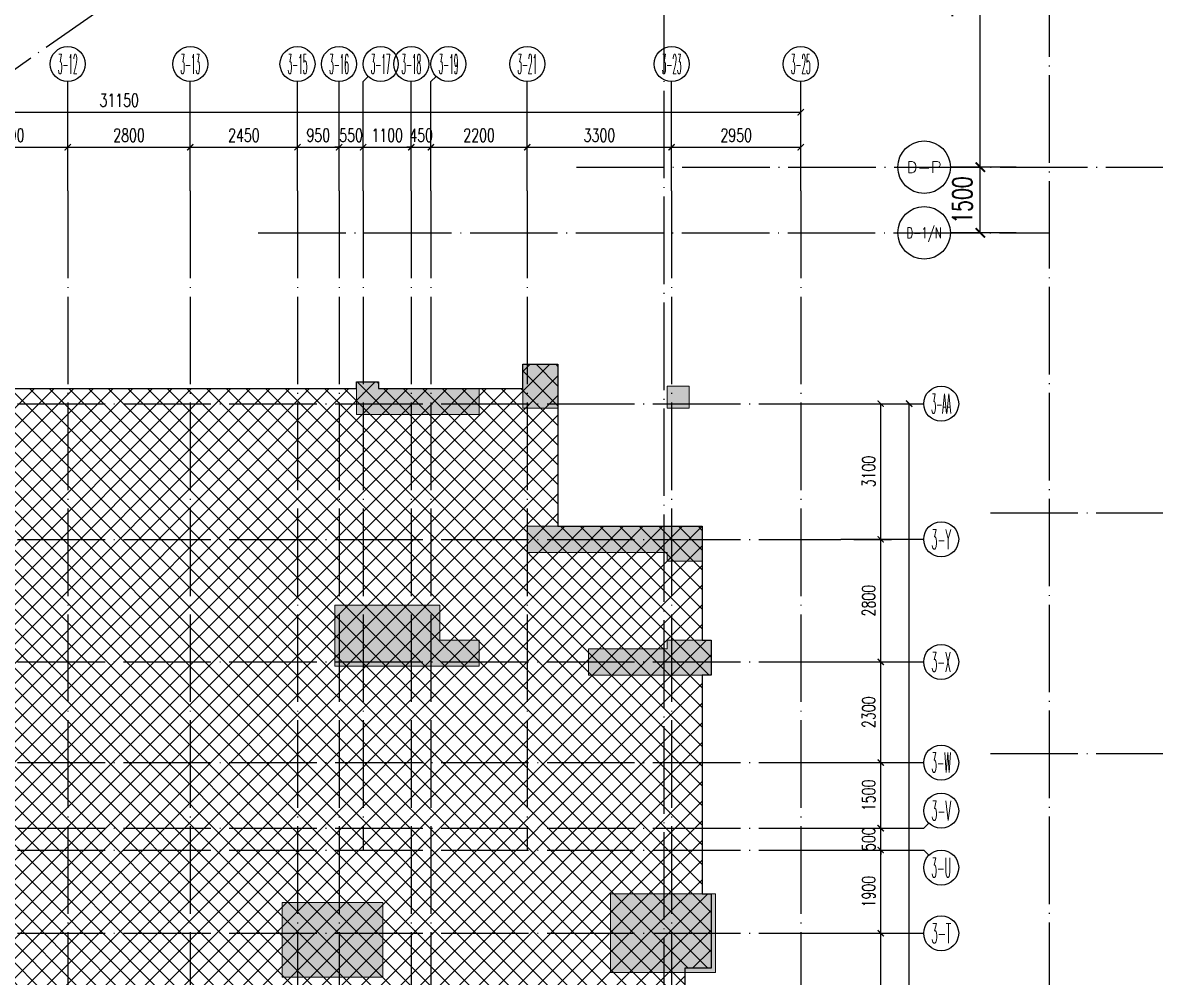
# Model space of a CAD drawing. Header units: millimetres. Extents: x 1089227 to 13101469, y 618865 to 10240562.
# Drawn here: x 1768632 to 1794515, y 4870650 to 4892465 of the extents above; entities that cross this region are included whole.
import ezdxf
from ezdxf.enums import TextEntityAlignment as Align

# ---------------------------------------------------------------- set-up
doc = ezdxf.new("R2010")
doc.units = ezdxf.units.MM
doc.header["$LTSCALE"] = 1000
doc.header["$PDMODE"] = 3
doc.header["$PDSIZE"] = 200
doc.linetypes.add('DOTE', pattern=[2.42, 2, -0.2, 0.02, -0.2])
doc.layers.get('0').update_dxf_attribs({"linetype": 'CONTINUOUS'})
doc.layers.get('Defpoints').update_dxf_attribs({"linetype": 'CONTINUOUS'})
for name, color, linetype in [('AXIS', 3, 'CONTINUOUS'), ('AXIS_TEXT', 7, 'CONTINUOUS'), ('C-H', 8, 'CONTINUOUS'), ('DOTE', 1, 'DOTE'), ('PUB_DIM', 3, 'CONTINUOUS'), ('S-EDGE', 210, 'CONTINUOUS')]:
    doc.layers.add(name, color=color, linetype=linetype)
doc.layers.add('S-SLAB-HATCH', color=73, linetype='CONTINUOUS', lineweight=0)
doc.layers.add('S-WALL', color=31, linetype='CONTINUOUS', lineweight=0)
doc.styles.add('_TCH_AXIS', font='COMPLEX', dxfattribs={"bigfont": 'AllInOneBig.shx'})
doc.styles.add('_TCH_DIM_T3', font='SIMPLEX', dxfattribs={"width": 0.705882, "bigfont": 'AllInOneBig.shx'})
doc.styles.add('COMPLEX', font='COMPLEX', dxfattribs={"bigfont": 'AllInOneBig.shx'})
doc.dimstyles.new('_TCH_ARCH&&100', dxfattribs={"dimtxt": 297.5, "dimasz": 100, "dimexe": 250, "dimexo": 300, "dimgap": 126.25, "dimtad": 1, "dimdec": 0, "dimzin": 0, "dimdsep": 46, "dimtxsty": '_TCH_DIM_T3', "dimblk": 'ARCHTICK', "dimcen": 0.09, "dimclrt": 7, "dimazin": 2, "dimtfac": 1, "dimtdec": 0, "dimtix": 1, "dimtmove": 2, "dimatfit": 3, "dimfxl": 0, "dimtolj": 1, "dimtzin": 0, "dimarcsym": 0})
doc.dimstyles.new('_TCH_ARCH&&150', dxfattribs={"dimtxt": 446.25, "dimasz": 150, "dimexe": 375, "dimexo": 450, "dimgap": 189.375, "dimtad": 1, "dimdec": 0, "dimzin": 0, "dimdsep": 46, "dimtxsty": '_TCH_DIM_T3', "dimblk": 'ARCHTICK', "dimcen": 0.09, "dimclrt": 7, "dimazin": 2, "dimtfac": 1, "dimtdec": 0, "dimtix": 1, "dimtmove": 2, "dimatfit": 3, "dimfxl": 0, "dimtolj": 1, "dimtzin": 0, "dimarcsym": 0})

# ---------------------------------------------------------------- blocks, each defined once
blk = doc.blocks.new('_AXISO')
blk.add_circle((0, 0), 0.5)
at = {"layer": 'AXIS_TEXT', "style": 'COMPLEX', "width": 1.041667}
blk.add_attdef('A', text='', height=0.56, dxfattribs=at).set_placement((-0.25, -0.28), (0.25, -0.28), align=Align.FIT)
blk = doc.blocks.new('_ArchTick')
at = {"color": 0, "linetype": 'ByBlock', "const_width": 0.3}
blk.add_lwpolyline([(-0.71, -0.71), (0.71, 0.71)], dxfattribs=at)
blk = doc.blocks.new('*D98')
at = {"layer": 'AXIS', "color": 0, "lineweight": -2, "transparency": 16777216}
for p, q in [((-146174, 63712), (-146174, 65456)), ((-115024, 63712), (-115024, 65456)), ((-146174, 65206), (-115024, 65206))]:
    blk.add_line(p, q, dxfattribs=at)
at = {"layer": 'Defpoints', "color": 0, "transparency": 16777216}
for p in [(-115024, 65206), (-146174, 63412), (-115024, 63412)]:
    blk.add_point(p, dxfattribs=at)
at = {"layer": 'AXIS', "color": 0, "lineweight": -2, "transparency": 16777216, "xscale": 100, "yscale": 100, "zscale": 100, "rotation": 180}
blk.add_blockref('_ArchTick', (-146174, 65206), dxfattribs=at)
at = {"layer": 'AXIS', "color": 0, "lineweight": -2, "transparency": 16777216, "xscale": 100, "yscale": 100, "zscale": 100}
blk.add_blockref('_ArchTick', (-115024, 65206), dxfattribs=at)
at = {"layer": 'AXIS', "color": 7, "transparency": 16777216, "insert": (-130599, 65481), "char_height": 297.5, "attachment_point": 5, "style": '_TCH_DIM_T3'}
blk.add_mtext('\\A1;31150', dxfattribs=at)
blk = doc.blocks.new('*D109')
at = {"layer": 'AXIS', "color": 0, "lineweight": -2, "transparency": 16777216}
for p, q in [((-134474, 63712), (-134474, 64656)), ((-131774, 63712), (-131774, 64656)), ((-134474, 64406), (-131774, 64406))]:
    blk.add_line(p, q, dxfattribs=at)
at = {"layer": 'Defpoints', "color": 0, "transparency": 16777216}
for p in [(-131774, 64406), (-134474, 63412), (-131774, 63412)]:
    blk.add_point(p, dxfattribs=at)
at = {"layer": 'AXIS', "color": 0, "lineweight": -2, "transparency": 16777216, "xscale": 100, "yscale": 100, "zscale": 100, "rotation": 180}
blk.add_blockref('_ArchTick', (-134474, 64406), dxfattribs=at)
at = {"layer": 'AXIS', "color": 0, "lineweight": -2, "transparency": 16777216, "xscale": 100, "yscale": 100, "zscale": 100}
blk.add_blockref('_ArchTick', (-131774, 64406), dxfattribs=at)
at = {"layer": 'AXIS', "color": 7, "transparency": 16777216, "insert": (-133124, 64681), "char_height": 297.5, "attachment_point": 5, "style": '_TCH_DIM_T3'}
blk.add_mtext('\\A1;2700', dxfattribs=at)
blk = doc.blocks.new('*D110')
at = {"layer": 'AXIS', "color": 0, "lineweight": -2, "transparency": 16777216}
for p, q in [((-131774, 63712), (-131774, 64656)), ((-128974, 63712), (-128974, 64656)), ((-131774, 64406), (-128974, 64406))]:
    blk.add_line(p, q, dxfattribs=at)
at = {"layer": 'Defpoints', "color": 0, "transparency": 16777216}
for p in [(-128974, 64406), (-131774, 63412), (-128974, 63412)]:
    blk.add_point(p, dxfattribs=at)
at = {"layer": 'AXIS', "color": 0, "lineweight": -2, "transparency": 16777216, "xscale": 100, "yscale": 100, "zscale": 100, "rotation": 180}
blk.add_blockref('_ArchTick', (-131774, 64406), dxfattribs=at)
at = {"layer": 'AXIS', "color": 0, "lineweight": -2, "transparency": 16777216, "xscale": 100, "yscale": 100, "zscale": 100}
blk.add_blockref('_ArchTick', (-128974, 64406), dxfattribs=at)
at = {"layer": 'AXIS', "color": 7, "transparency": 16777216, "insert": (-130374, 64681), "char_height": 297.5, "attachment_point": 5, "style": '_TCH_DIM_T3'}
blk.add_mtext('\\A1;2800', dxfattribs=at)
blk = doc.blocks.new('*D111')
at = {"layer": 'AXIS', "color": 0, "lineweight": -2, "transparency": 16777216}
for p, q in [((-128974, 63712), (-128974, 64656)), ((-126524, 63712), (-126524, 64656)), ((-128974, 64406), (-126524, 64406))]:
    blk.add_line(p, q, dxfattribs=at)
at = {"layer": 'Defpoints', "color": 0, "transparency": 16777216}
for p in [(-126524, 64406), (-128974, 63412), (-126524, 63412)]:
    blk.add_point(p, dxfattribs=at)
at = {"layer": 'AXIS', "color": 0, "lineweight": -2, "transparency": 16777216, "xscale": 100, "yscale": 100, "zscale": 100, "rotation": 180}
blk.add_blockref('_ArchTick', (-128974, 64406), dxfattribs=at)
at = {"layer": 'AXIS', "color": 0, "lineweight": -2, "transparency": 16777216, "xscale": 100, "yscale": 100, "zscale": 100}
blk.add_blockref('_ArchTick', (-126524, 64406), dxfattribs=at)
at = {"layer": 'AXIS', "color": 7, "transparency": 16777216, "insert": (-127749, 64681), "char_height": 297.5, "attachment_point": 5, "style": '_TCH_DIM_T3'}
blk.add_mtext('\\A1;2450', dxfattribs=at)
blk = doc.blocks.new('*D112')
at = {"layer": 'AXIS', "color": 0, "lineweight": -2, "transparency": 16777216}
for p, q in [((-126524, 63712), (-126524, 64656)), ((-125574, 63712), (-125574, 64656)), ((-126524, 64406), (-125574, 64406))]:
    blk.add_line(p, q, dxfattribs=at)
at = {"layer": 'Defpoints', "color": 0, "transparency": 16777216}
for p in [(-125574, 64406), (-126524, 63412), (-125574, 63412)]:
    blk.add_point(p, dxfattribs=at)
at = {"layer": 'AXIS', "color": 0, "lineweight": -2, "transparency": 16777216, "xscale": 100, "yscale": 100, "zscale": 100, "rotation": 180}
blk.add_blockref('_ArchTick', (-126524, 64406), dxfattribs=at)
at = {"layer": 'AXIS', "color": 0, "lineweight": -2, "transparency": 16777216, "xscale": 100, "yscale": 100, "zscale": 100}
blk.add_blockref('_ArchTick', (-125574, 64406), dxfattribs=at)
at = {"layer": 'AXIS', "color": 7, "transparency": 16777216, "insert": (-126049, 64681), "char_height": 297.5, "attachment_point": 5, "style": '_TCH_DIM_T3'}
blk.add_mtext('\\A1;950', dxfattribs=at)
blk = doc.blocks.new('*D113')
at = {"layer": 'AXIS', "color": 0, "lineweight": -2, "transparency": 16777216}
for p, q in [((-125574, 63712), (-125574, 64656)), ((-125024, 63712), (-125024, 64656)), ((-125574, 64406), (-125674, 64406)), ((-125574, 64406), (-125024, 64406)), ((-125024, 64406), (-124924, 64406))]:
    blk.add_line(p, q, dxfattribs=at)
at = {"layer": 'Defpoints', "color": 0, "transparency": 16777216}
for p in [(-125024, 64406), (-125574, 63412), (-125024, 63412)]:
    blk.add_point(p, dxfattribs=at)
at = {"layer": 'AXIS', "color": 0, "lineweight": -2, "transparency": 16777216, "xscale": 100, "yscale": 100, "zscale": 100}
blk.add_blockref('_ArchTick', (-125574, 64406), dxfattribs=at)
at = {"layer": 'AXIS', "color": 0, "lineweight": -2, "transparency": 16777216, "xscale": 100, "yscale": 100, "zscale": 100, "rotation": 180}
blk.add_blockref('_ArchTick', (-125024, 64406), dxfattribs=at)
at = {"layer": 'AXIS', "color": 7, "transparency": 16777216, "insert": (-125299, 64681), "char_height": 297.5, "attachment_point": 5, "style": '_TCH_DIM_T3'}
blk.add_mtext('\\A1;550', dxfattribs=at)
blk = doc.blocks.new('*D114')
at = {"layer": 'AXIS', "color": 0, "lineweight": -2, "transparency": 16777216}
for p, q in [((-125024, 63712), (-125024, 64656)), ((-123924, 63712), (-123924, 64656)), ((-125024, 64406), (-123924, 64406))]:
    blk.add_line(p, q, dxfattribs=at)
at = {"layer": 'Defpoints', "color": 0, "transparency": 16777216}
for p in [(-123924, 64406), (-125024, 63412), (-123924, 63412)]:
    blk.add_point(p, dxfattribs=at)
at = {"layer": 'AXIS', "color": 0, "lineweight": -2, "transparency": 16777216, "xscale": 100, "yscale": 100, "zscale": 100, "rotation": 180}
blk.add_blockref('_ArchTick', (-125024, 64406), dxfattribs=at)
at = {"layer": 'AXIS', "color": 0, "lineweight": -2, "transparency": 16777216, "xscale": 100, "yscale": 100, "zscale": 100}
blk.add_blockref('_ArchTick', (-123924, 64406), dxfattribs=at)
at = {"layer": 'AXIS', "color": 7, "transparency": 16777216, "insert": (-124474, 64681), "char_height": 297.5, "attachment_point": 5, "style": '_TCH_DIM_T3'}
blk.add_mtext('\\A1;1100', dxfattribs=at)
blk = doc.blocks.new('*D115')
at = {"layer": 'AXIS', "color": 0, "lineweight": -2, "transparency": 16777216}
for p, q in [((-123924, 63712), (-123924, 64656)), ((-123474, 63712), (-123474, 64656)), ((-123924, 64406), (-124024, 64406)), ((-123924, 64406), (-123474, 64406)), ((-123474, 64406), (-123374, 64406))]:
    blk.add_line(p, q, dxfattribs=at)
at = {"layer": 'Defpoints', "color": 0, "transparency": 16777216}
for p in [(-123474, 64406), (-123924, 63412), (-123474, 63412)]:
    blk.add_point(p, dxfattribs=at)
at = {"layer": 'AXIS', "color": 0, "lineweight": -2, "transparency": 16777216, "xscale": 100, "yscale": 100, "zscale": 100}
blk.add_blockref('_ArchTick', (-123924, 64406), dxfattribs=at)
at = {"layer": 'AXIS', "color": 0, "lineweight": -2, "transparency": 16777216, "xscale": 100, "yscale": 100, "zscale": 100, "rotation": 180}
blk.add_blockref('_ArchTick', (-123474, 64406), dxfattribs=at)
at = {"layer": 'AXIS', "color": 7, "transparency": 16777216, "insert": (-123699, 64681), "char_height": 297.5, "attachment_point": 5, "style": '_TCH_DIM_T3'}
blk.add_mtext('\\A1;450', dxfattribs=at)
blk = doc.blocks.new('*D116')
at = {"layer": 'AXIS', "color": 0, "lineweight": -2, "transparency": 16777216}
for p, q in [((-123474, 63712), (-123474, 64656)), ((-121274, 63712), (-121274, 64656)), ((-123474, 64406), (-121274, 64406))]:
    blk.add_line(p, q, dxfattribs=at)
at = {"layer": 'Defpoints', "color": 0, "transparency": 16777216}
for p in [(-121274, 64406), (-123474, 63412), (-121274, 63412)]:
    blk.add_point(p, dxfattribs=at)
at = {"layer": 'AXIS', "color": 0, "lineweight": -2, "transparency": 16777216, "xscale": 100, "yscale": 100, "zscale": 100, "rotation": 180}
blk.add_blockref('_ArchTick', (-123474, 64406), dxfattribs=at)
at = {"layer": 'AXIS', "color": 0, "lineweight": -2, "transparency": 16777216, "xscale": 100, "yscale": 100, "zscale": 100}
blk.add_blockref('_ArchTick', (-121274, 64406), dxfattribs=at)
at = {"layer": 'AXIS', "color": 7, "transparency": 16777216, "insert": (-122374, 64681), "char_height": 297.5, "attachment_point": 5, "style": '_TCH_DIM_T3'}
blk.add_mtext('\\A1;2200', dxfattribs=at)
blk = doc.blocks.new('*D117')
at = {"layer": 'AXIS', "color": 0, "lineweight": -2, "transparency": 16777216}
for p, q in [((-121274, 63712), (-121274, 64656)), ((-117974, 63712), (-117974, 64656)), ((-121274, 64406), (-117974, 64406))]:
    blk.add_line(p, q, dxfattribs=at)
at = {"layer": 'Defpoints', "color": 0, "transparency": 16777216}
for p in [(-117974, 64406), (-121274, 63412), (-117974, 63412)]:
    blk.add_point(p, dxfattribs=at)
at = {"layer": 'AXIS', "color": 0, "lineweight": -2, "transparency": 16777216, "xscale": 100, "yscale": 100, "zscale": 100, "rotation": 180}
blk.add_blockref('_ArchTick', (-121274, 64406), dxfattribs=at)
at = {"layer": 'AXIS', "color": 0, "lineweight": -2, "transparency": 16777216, "xscale": 100, "yscale": 100, "zscale": 100}
blk.add_blockref('_ArchTick', (-117974, 64406), dxfattribs=at)
at = {"layer": 'AXIS', "color": 7, "transparency": 16777216, "insert": (-119624, 64681), "char_height": 297.5, "attachment_point": 5, "style": '_TCH_DIM_T3'}
blk.add_mtext('\\A1;3300', dxfattribs=at)
blk = doc.blocks.new('*D118')
at = {"layer": 'AXIS', "color": 0, "lineweight": -2, "transparency": 16777216}
for p, q in [((-117974, 63712), (-117974, 64656)), ((-115024, 63712), (-115024, 64656)), ((-117974, 64406), (-115024, 64406))]:
    blk.add_line(p, q, dxfattribs=at)
at = {"layer": 'Defpoints', "color": 0, "transparency": 16777216}
for p in [(-115024, 64406), (-117974, 63412), (-115024, 63412)]:
    blk.add_point(p, dxfattribs=at)
at = {"layer": 'AXIS', "color": 0, "lineweight": -2, "transparency": 16777216, "xscale": 100, "yscale": 100, "zscale": 100, "rotation": 180}
blk.add_blockref('_ArchTick', (-117974, 64406), dxfattribs=at)
at = {"layer": 'AXIS', "color": 0, "lineweight": -2, "transparency": 16777216, "xscale": 100, "yscale": 100, "zscale": 100}
blk.add_blockref('_ArchTick', (-115024, 64406), dxfattribs=at)
at = {"layer": 'AXIS', "color": 7, "transparency": 16777216, "insert": (-116499, 64681), "char_height": 297.5, "attachment_point": 5, "style": '_TCH_DIM_T3'}
blk.add_mtext('\\A1;2950', dxfattribs=at)
blk = doc.blocks.new('*D160')
at = {"layer": 'AXIS', "color": 0, "lineweight": -2, "transparency": 16777216}
for p, q in [((-113808, 58546), (-112296, 58546)), ((-112546, 22046), (-112546, 58546)), ((-113808, 22046), (-112296, 22046))]:
    blk.add_line(p, q, dxfattribs=at)
at = {"layer": 'Defpoints', "color": 0, "transparency": 16777216}
for p in [(-114108, 58546), (-112546, 58546), (-114108, 22046)]:
    blk.add_point(p, dxfattribs=at)
at = {"layer": 'AXIS', "color": 0, "lineweight": -2, "transparency": 16777216, "xscale": 100, "yscale": 100, "zscale": 100}
for p, rotation in [((-112546, 58546), 90), ((-112546, 22046), 270)]:
    blk.add_blockref('_ArchTick', p, dxfattribs=dict(at, rotation=rotation))
at = {"layer": 'AXIS', "color": 7, "transparency": 16777216, "insert": (-112821, 40296), "char_height": 297.5, "attachment_point": 5, "rotation": 90, "style": '_TCH_DIM_T3'}
blk.add_mtext('\\A1;36500', dxfattribs=at)
blk = doc.blocks.new('*D177')
at = {"layer": 'AXIS', "color": 0, "lineweight": -2, "transparency": 16777216}
for p, q in [((-113808, 46446), (-112947, 46446)), ((-113197, 42646), (-113197, 46446)), ((-113808, 42646), (-112947, 42646))]:
    blk.add_line(p, q, dxfattribs=at)
at = {"layer": 'Defpoints', "color": 0, "transparency": 16777216}
for p in [(-114108, 46446), (-113197, 46446), (-114108, 42646)]:
    blk.add_point(p, dxfattribs=at)
at = {"layer": 'AXIS', "color": 0, "lineweight": -2, "transparency": 16777216, "xscale": 100, "yscale": 100, "zscale": 100}
for p, rotation in [((-113197, 46446), 90), ((-113197, 42646), 270)]:
    blk.add_blockref('_ArchTick', p, dxfattribs=dict(at, rotation=rotation))
at = {"layer": 'AXIS', "color": 7, "transparency": 16777216, "insert": (-113472, 44546), "char_height": 297.5, "attachment_point": 5, "rotation": 90, "style": '_TCH_DIM_T3'}
blk.add_mtext('\\A1;3800', dxfattribs=at)
blk = doc.blocks.new('*D178')
at = {"layer": 'AXIS', "color": 0, "lineweight": -2, "transparency": 16777216}
for p, q in [((-113808, 48346), (-112947, 48346)), ((-113197, 46446), (-113197, 48346)), ((-113808, 46446), (-112947, 46446))]:
    blk.add_line(p, q, dxfattribs=at)
at = {"layer": 'Defpoints', "color": 0, "transparency": 16777216}
for p in [(-114108, 48346), (-113197, 48346), (-114108, 46446)]:
    blk.add_point(p, dxfattribs=at)
at = {"layer": 'AXIS', "color": 0, "lineweight": -2, "transparency": 16777216, "xscale": 100, "yscale": 100, "zscale": 100}
for p, rotation in [((-113197, 48346), 90), ((-113197, 46446), 270)]:
    blk.add_blockref('_ArchTick', p, dxfattribs=dict(at, rotation=rotation))
at = {"layer": 'AXIS', "color": 7, "transparency": 16777216, "insert": (-113472, 47396), "char_height": 297.5, "attachment_point": 5, "rotation": 90, "style": '_TCH_DIM_T3'}
blk.add_mtext('\\A1;1900', dxfattribs=at)
blk = doc.blocks.new('*D179')
at = {"layer": 'AXIS', "color": 0, "lineweight": -2, "transparency": 16777216}
for p, q in [((-113197, 48846), (-113197, 48946)), ((-113808, 48846), (-112947, 48846)), ((-113197, 48346), (-113197, 48846)), ((-113808, 48346), (-112947, 48346)), ((-113197, 48346), (-113197, 48246))]:
    blk.add_line(p, q, dxfattribs=at)
at = {"layer": 'Defpoints', "color": 0, "transparency": 16777216}
for p in [(-114108, 48846), (-113197, 48846), (-114108, 48346)]:
    blk.add_point(p, dxfattribs=at)
at = {"layer": 'AXIS', "color": 0, "lineweight": -2, "transparency": 16777216, "xscale": 100, "yscale": 100, "zscale": 100}
for p, rotation in [((-113197, 48846), 270), ((-113197, 48346), 90)]:
    blk.add_blockref('_ArchTick', p, dxfattribs=dict(at, rotation=rotation))
at = {"layer": 'AXIS', "color": 7, "transparency": 16777216, "insert": (-113472, 48596), "char_height": 297.5, "attachment_point": 5, "rotation": 90, "style": '_TCH_DIM_T3'}
blk.add_mtext('\\A1;500', dxfattribs=at)
blk = doc.blocks.new('*D180')
at = {"layer": 'AXIS', "color": 0, "lineweight": -2, "transparency": 16777216}
for p, q in [((-113808, 50346), (-112947, 50346)), ((-113197, 48846), (-113197, 50346)), ((-113808, 48846), (-112947, 48846))]:
    blk.add_line(p, q, dxfattribs=at)
at = {"layer": 'Defpoints', "color": 0, "transparency": 16777216}
for p in [(-114108, 50346), (-113197, 50346), (-114108, 48846)]:
    blk.add_point(p, dxfattribs=at)
at = {"layer": 'AXIS', "color": 0, "lineweight": -2, "transparency": 16777216, "xscale": 100, "yscale": 100, "zscale": 100}
for p, rotation in [((-113197, 50346), 90), ((-113197, 48846), 270)]:
    blk.add_blockref('_ArchTick', p, dxfattribs=dict(at, rotation=rotation))
at = {"layer": 'AXIS', "color": 7, "transparency": 16777216, "insert": (-113472, 49596), "char_height": 297.5, "attachment_point": 5, "rotation": 90, "style": '_TCH_DIM_T3'}
blk.add_mtext('\\A1;1500', dxfattribs=at)
blk = doc.blocks.new('*D181')
at = {"layer": 'AXIS', "color": 0, "lineweight": -2, "transparency": 16777216}
for p, q in [((-113808, 52646), (-112947, 52646)), ((-113197, 50346), (-113197, 52646)), ((-113808, 50346), (-112947, 50346))]:
    blk.add_line(p, q, dxfattribs=at)
at = {"layer": 'Defpoints', "color": 0, "transparency": 16777216}
for p in [(-114108, 52646), (-113197, 52646), (-114108, 50346)]:
    blk.add_point(p, dxfattribs=at)
at = {"layer": 'AXIS', "color": 0, "lineweight": -2, "transparency": 16777216, "xscale": 100, "yscale": 100, "zscale": 100}
for p, rotation in [((-113197, 52646), 90), ((-113197, 50346), 270)]:
    blk.add_blockref('_ArchTick', p, dxfattribs=dict(at, rotation=rotation))
at = {"layer": 'AXIS', "color": 7, "transparency": 16777216, "insert": (-113472, 51496), "char_height": 297.5, "attachment_point": 5, "rotation": 90, "style": '_TCH_DIM_T3'}
blk.add_mtext('\\A1;2300', dxfattribs=at)
blk = doc.blocks.new('*D182')
at = {"layer": 'AXIS', "color": 0, "lineweight": -2, "transparency": 16777216}
for p, q in [((-113808, 55446), (-112947, 55446)), ((-113197, 52646), (-113197, 55446)), ((-113808, 52646), (-112947, 52646))]:
    blk.add_line(p, q, dxfattribs=at)
at = {"layer": 'Defpoints', "color": 0, "transparency": 16777216}
for p in [(-114108, 55446), (-113197, 55446), (-114108, 52646)]:
    blk.add_point(p, dxfattribs=at)
at = {"layer": 'AXIS', "color": 0, "lineweight": -2, "transparency": 16777216, "xscale": 100, "yscale": 100, "zscale": 100}
for p, rotation in [((-113197, 55446), 90), ((-113197, 52646), 270)]:
    blk.add_blockref('_ArchTick', p, dxfattribs=dict(at, rotation=rotation))
at = {"layer": 'AXIS', "color": 7, "transparency": 16777216, "insert": (-113472, 54046), "char_height": 297.5, "attachment_point": 5, "rotation": 90, "style": '_TCH_DIM_T3'}
blk.add_mtext('\\A1;2800', dxfattribs=at)
blk = doc.blocks.new('*D183')
at = {"layer": 'AXIS', "color": 0, "lineweight": -2, "transparency": 16777216}
for p, q in [((-113808, 58546), (-112947, 58546)), ((-113197, 55446), (-113197, 58546)), ((-113808, 55446), (-112947, 55446))]:
    blk.add_line(p, q, dxfattribs=at)
at = {"layer": 'Defpoints', "color": 0, "transparency": 16777216}
for p in [(-114108, 58546), (-113197, 58546), (-114108, 55446)]:
    blk.add_point(p, dxfattribs=at)
at = {"layer": 'AXIS', "color": 0, "lineweight": -2, "transparency": 16777216, "xscale": 100, "yscale": 100, "zscale": 100}
for p, rotation in [((-113197, 58546), 90), ((-113197, 55446), 270)]:
    blk.add_blockref('_ArchTick', p, dxfattribs=dict(at, rotation=rotation))
at = {"layer": 'AXIS', "color": 7, "transparency": 16777216, "insert": (-113472, 56996), "char_height": 297.5, "attachment_point": 5, "rotation": 90, "style": '_TCH_DIM_T3'}
blk.add_mtext('\\A1;3100', dxfattribs=at)
blk = doc.blocks.new('*D504')
at = {"layer": 'Defpoints', "color": 0, "transparency": 16777216}
for p in [(-110920, 63950), (-110104, 63950), (-110104, 62450)]:
    blk.add_point(p, dxfattribs=at)
at = {"layer": 'PUB_DIM', "color": 0, "lineweight": -2, "transparency": 16777216}
for p, q in [((-110554, 63950), (-111295, 63950)), ((-110920, 62450), (-110920, 63950)), ((-110554, 62450), (-111295, 62450))]:
    blk.add_line(p, q, dxfattribs=at)
at = {"layer": 'PUB_DIM', "color": 0, "lineweight": -2, "transparency": 16777216, "xscale": 150, "yscale": 150, "zscale": 150}
for p, rotation in [((-110920, 63950), 90), ((-110920, 62450), 270)]:
    blk.add_blockref('_ArchTick', p, dxfattribs=dict(at, rotation=rotation))
at = {"layer": 'PUB_DIM', "color": 7, "transparency": 16777216, "insert": (-111333, 63200), "char_height": 446.2, "attachment_point": 5, "rotation": 90, "style": '_TCH_DIM_T3'}
blk.add_mtext('\\A1;1500', dxfattribs=at)
blk = doc.blocks.new('*D505')
at = {"layer": 'Defpoints', "color": 0, "transparency": 16777216}
for p in [(-110920, 71850), (-110104, 71850), (-110104, 63950)]:
    blk.add_point(p, dxfattribs=at)
at = {"layer": 'PUB_DIM', "color": 0, "lineweight": -2, "transparency": 16777216}
for p, q in [((-110554, 71850), (-111295, 71850)), ((-110920, 63950), (-110920, 71850)), ((-110554, 63950), (-111295, 63950))]:
    blk.add_line(p, q, dxfattribs=at)
at = {"layer": 'PUB_DIM', "color": 0, "lineweight": -2, "transparency": 16777216, "xscale": 150, "yscale": 150, "zscale": 150}
for p, rotation in [((-110920, 71850), 90), ((-110920, 63950), 270)]:
    blk.add_blockref('_ArchTick', p, dxfattribs=dict(at, rotation=rotation))
at = {"layer": 'PUB_DIM', "color": 7, "transparency": 16777216, "insert": (-111333, 67900), "char_height": 446.2, "attachment_point": 5, "rotation": 90, "style": '_TCH_DIM_T3'}
blk.add_mtext('\\A1;7900', dxfattribs=at)
blk = doc.blocks.new('A$C6E8A2456')
at = {"layer": 'S-SLAB-HATCH'}
h = blk.add_hatch(dxfattribs=at)
h.set_pattern_fill('ANSI37', color=251, scale=200)
h.set_pattern_definition([(45, (-2451873.96, 1550581.15), (-224.506403, 224.506403), []), (135, (-2451873.96, 1550581.15), (-224.506403, -224.506403), [])])
h.paths.add_polyline_path([(51549, 40513), (51549, 36813), (54849, 36813), (54849, 34213), (55049, 34213), (55049, 33413), (54849, 33413), (54849, 28413), (55049, 28413), (55049, 26713), (54449, 26713), (54449, 23813), (54449, 23813), (54449, 23313), (54249, 23313), (54249, 18962), (54249, 18162), (54249, 15713), (54449, 15713), (54449, 15213), (54449, 15213), (54449, 11013), (57199, 11013), (57199, 8213), (56199, 8213), (56199, 9013), (53299, 9013), (53299, 3913), (49149, 3913), (49149, 3713), (48549, 3713), (48549, 3913), (43449, 3913), (43449, 2213), (40199, 2213), (40199, 3963), (35349, 3963), (35349, 3213), (34649, 3213), (34649, 3413), (25849, 3411), (25849, 11363), (28049, 11363), (28049, 22913), (27849, 22913), (27849, 34313), (28049, 34313), (28049, 36613), (31349, 36613), (31349, 40513), (32149, 40513), (32149, 39813), (35449, 39813), (35449, 40113), (35949, 40113), (35949, 39963), (46949, 39963), (46949, 40113), (47449, 40113), (47449, 39963), (50749, 39963), (50749, 40513)])
at = {"layer": 'S-EDGE'}
blk.add_lwpolyline([(35949, 39963), (46949, 39963), (46949, 40113), (47449, 40113), (47449, 39963), (50749, 39963), (50749, 40513), (51549, 40513), (51549, 36813), (54849, 36813), (54849, 34213), (55049, 34213), (55049, 33413), (54849, 33413), (54849, 28413), (55049, 28413), (55049, 26713), (54449, 26713), (54449, 23813)], dxfattribs=at)
blk = doc.blocks.new('QZ-TL-0808')
at = {"layer": 'C-H'}
for points in [[(-81441, -36318), (-80641, -36318), (-80641, -37318), (-81441, -37318)], [(-85241, -37468), (-85241, -36718), (-84741, -36718), (-84741, -36868), (-82441, -36868), (-82441, -37468)], [(-81341, -40018), (-77341, -40018), (-77341, -40818), (-78141, -40818), (-78141, -40618), (-81341, -40618)], [(-85741, -41818), (-83341, -41818), (-83341, -42618), (-82441, -42618), (-82441, -43218), (-85741, -43218)], [(-79941, -43418), (-79941, -42818), (-78141, -42818), (-78141, -42618), (-77141, -42618), (-77141, -43418)], [(-86941, -48618), (-84641, -48618), (-84641, -50318), (-86941, -50318)], [(-79441, -48418), (-77041, -48418), (-77041, -50218), (-79441, -50218)]]:
    blk.add_hatch(color=256, dxfattribs=at).paths.add_polyline_path(points)
at = {"layer": 'S-WALL'}
for points in [[(-81441, -36318), (-80641, -36318), (-80641, -37318), (-81441, -37318)], [(-85241, -37468), (-85241, -36718), (-84741, -36718), (-84741, -36868), (-82441, -36868), (-82441, -37468)], [(-79941, -43418), (-79941, -42818), (-78141, -42818), (-78141, -42618), (-77141, -42618), (-77141, -43418)], [(-86941, -48618), (-84641, -48618), (-84641, -50318), (-86941, -50318)], [(-79441, -48418), (-77041, -48418), (-77041, -50218), (-79441, -50218)]]:
    blk.add_lwpolyline(points, close=True, dxfattribs=at)
for points in [[(-81341, -40018), (-77341, -40018), (-77341, -40818), (-78141, -40818), (-78141, -40618), (-81341, -40618), (-81341, -40018)], [(-85741, -41818), (-83341, -41818), (-83341, -42618), (-82441, -42618), (-82441, -43218), (-85741, -43218), (-85741, -41818)]]:
    blk.add_lwpolyline(points, dxfattribs=at)
blk = doc.blocks.new('塔楼轴网260428')
at = {"layer": 'AXIS'}
for p, q in [((-124906.6, 66023.5), (-125023.7, 65906.4)), ((-123356.6, 66023.5), (-123473.7, 65906.4)), ((-131773.7, 63411.5), (-131773.7, 65906.4)), ((-128973.7, 63411.5), (-128973.7, 65906.4)), ((-126523.7, 63411.5), (-126523.7, 65906.4)), ((-125573.7, 63411.5), (-125573.7, 65906.4)), ((-125023.7, 63411.5), (-125023.7, 65906.4)), ((-123923.7, 63411.5), (-123923.7, 65906.4)), ((-123473.7, 63411.5), (-123473.7, 65906.4)), ((-121273.7, 63411.5), (-121273.7, 65906.4)), ((-117973.7, 63411.5), (-117973.7, 65906.4)), ((-115023.7, 63411.5), (-115023.7, 65906.4)), ((-114108.2, 58545.6), (-112214.8, 58545.6)), ((-114108.2, 55447.4), (-112214.8, 55447.4)), ((-114108.2, 52645.6), (-112214.8, 52645.6)), ((-114108.2, 50345.6), (-112214.8, 50345.6)), ((-112097.6, 48962.8), (-112214.8, 48845.6)), ((-114108.2, 48845.6), (-112214.8, 48845.6)), ((-114108.2, 48345.6), (-112214.8, 48345.6)), ((-112097.6, 48228.5), (-112214.8, 48345.6)), ((-114108.2, 46445.6), (-112214.8, 46445.6))]:
    blk.add_line(p, q, dxfattribs=at)
at = {"layer": 'DOTE', "color": 14}
for p, q in [((-131773.7, 63411.5), (-131773.7, 18841.8)), ((-128973.7, 63411.5), (-128973.7, 18841.8)), ((-126523.7, 63411.5), (-126523.7, 18841.8)), ((-125573.7, 63411.5), (-125573.7, 18841.8)), ((-125023.7, 63411.5), (-125023.7, 48346)), ((-123923.7, 63411.5), (-123923.7, 18841.8)), ((-123473.7, 63411.5), (-123473.7, 18841.8)), ((-121273.7, 63411.5), (-121273.7, 48345.6)), ((-117973.7, 63411.5), (-117973.7, 33845.6)), ((-115023.7, 63411.5), (-115023.7, 18841.8)), ((-147441.8, 58545.6), (-114108.2, 58545.6)), ((-147441.8, 55445.6), (-114108.2, 55445.6)), ((-147441.8, 52645.6), (-114108.2, 52645.6)), ((-147441.8, 50345.6), (-114108.2, 50345.6)), ((-147441.8, 48845.6), (-114108.2, 48845.6)), ((-147441.8, 48345.6), (-114108.2, 48345.6)), ((-147441.8, 46445.6), (-114108.2, 46445.6))]:
    blk.add_line(p, q, dxfattribs=at)
at = {"layer": 'AXIS'}
ref = blk.add_blockref('_AXISO', (-131773.7, 66306.4), dxfattribs=dict(at, xscale=800, yscale=800, zscale=800))
ref.add_attrib('A', '3-12', dxfattribs={"layer": 'AXIS_TEXT', "height": 452.55, "style": '_TCH_AXIS', "width": 0.283784}).set_placement((-132000, 66080.1), (-131547.5, 66080.1), align=Align.FIT)
ref = blk.add_blockref('_AXISO', (-128973.7, 66306.4), dxfattribs=dict(at, xscale=800, yscale=800, zscale=800))
ref.add_attrib('A', '3-13', dxfattribs={"layer": 'AXIS_TEXT', "height": 452.55, "style": '_TCH_AXIS', "width": 0.283784}).set_placement((-129200, 66080.1), (-128747.5, 66080.1), align=Align.FIT)
ref = blk.add_blockref('_AXISO', (-126523.7, 66306.4), dxfattribs=dict(at, xscale=800, yscale=800, zscale=800))
ref.add_attrib('A', '3-15', dxfattribs={"layer": 'AXIS_TEXT', "height": 452.55, "style": '_TCH_AXIS', "width": 0.283784}).set_placement((-126750, 66080.1), (-126297.5, 66080.1), align=Align.FIT)
ref = blk.add_blockref('_AXISO', (-125573.7, 66306.4), dxfattribs=dict(at, xscale=800, yscale=800, zscale=800))
ref.add_attrib('A', '3-16', dxfattribs={"layer": 'AXIS_TEXT', "height": 452.55, "style": '_TCH_AXIS', "width": 0.283784}).set_placement((-125800, 66080.1), (-125347.5, 66080.1), align=Align.FIT)
ref = blk.add_blockref('_AXISO', (-124623.7, 66306.4), dxfattribs=dict(at, xscale=800, yscale=800, zscale=800))
ref.add_attrib('A', '3-17', dxfattribs={"layer": 'AXIS_TEXT', "height": 452.55, "style": '_TCH_AXIS', "width": 0.283784}).set_placement((-124850, 66080.1), (-124397.5, 66080.1), align=Align.FIT)
ref = blk.add_blockref('_AXISO', (-123923.7, 66306.4), dxfattribs=dict(at, xscale=800, yscale=800, zscale=800))
ref.add_attrib('A', '3-18', dxfattribs={"layer": 'AXIS_TEXT', "height": 452.55, "style": '_TCH_AXIS', "width": 0.283784}).set_placement((-124150, 66080.1), (-123697.5, 66080.1), align=Align.FIT)
ref = blk.add_blockref('_AXISO', (-123073.7, 66306.4), dxfattribs=dict(at, xscale=800, yscale=800, zscale=800))
ref.add_attrib('A', '3-19', dxfattribs={"layer": 'AXIS_TEXT', "height": 452.55, "style": '_TCH_AXIS', "width": 0.283784}).set_placement((-123300, 66080.1), (-122847.5, 66080.1), align=Align.FIT)
ref = blk.add_blockref('_AXISO', (-121273.7, 66306.4), dxfattribs=dict(at, xscale=800, yscale=800, zscale=800))
ref.add_attrib('A', '3-21', dxfattribs={"layer": 'AXIS_TEXT', "height": 452.55, "style": '_TCH_AXIS', "width": 0.283784}).set_placement((-121500, 66080.1), (-121047.5, 66080.1), align=Align.FIT)
ref = blk.add_blockref('_AXISO', (-117973.7, 66306.4), dxfattribs=dict(at, xscale=800, yscale=800, zscale=800))
ref.add_attrib('A', '3-23', dxfattribs={"layer": 'AXIS_TEXT', "height": 452.55, "style": '_TCH_AXIS', "width": 0.265823}).set_placement((-118200, 66080.1), (-117747.5, 66080.1), align=Align.FIT)
ref = blk.add_blockref('_AXISO', (-115023.7, 66306.4), dxfattribs=dict(at, xscale=800, yscale=800, zscale=800))
ref.add_attrib('A', '3-25', dxfattribs={"layer": 'AXIS_TEXT', "height": 452.55, "style": '_TCH_AXIS', "width": 0.265823}).set_placement((-115250, 66080.1), (-114797.5, 66080.1), align=Align.FIT)
ref = blk.add_blockref('_AXISO', (-111814.8, 58545.6), dxfattribs=dict(at, xscale=800, yscale=800, zscale=800))
ref.add_attrib('A', '3-AA', dxfattribs={"layer": 'AXIS_TEXT', "height": 452.55, "style": '_TCH_AXIS', "width": 0.25}).set_placement((-112041, 58319.3), (-111588.5, 58319.3), align=Align.FIT)
ref = blk.add_blockref('_AXISO', (-111814.8, 55447.4), dxfattribs=dict(at, xscale=800, yscale=800, zscale=800))
ref.add_attrib('A', '3-Y', dxfattribs={"layer": 'AXIS_TEXT', "height": 452.55, "style": '_TCH_AXIS', "width": 0.328125}).set_placement((-112041, 55221.1), (-111588.5, 55221.1), align=Align.FIT)
ref = blk.add_blockref('_AXISO', (-111814.8, 52645.6), dxfattribs=dict(at, xscale=800, yscale=800, zscale=800))
ref.add_attrib('A', '3-X', dxfattribs={"layer": 'AXIS_TEXT', "height": 452.55, "style": '_TCH_AXIS', "width": 0.333333}).set_placement((-112041, 52419.3), (-111588.5, 52419.3), align=Align.FIT)
ref = blk.add_blockref('_AXISO', (-111814.8, 50345.6), dxfattribs=dict(at, xscale=800, yscale=800, zscale=800))
ref.add_attrib('A', '3-W', dxfattribs={"layer": 'AXIS_TEXT', "height": 452.55, "style": '_TCH_AXIS', "width": 0.313433}).set_placement((-112041, 50119.3), (-111588.5, 50119.3), align=Align.FIT)
ref = blk.add_blockref('_AXISO', (-111814.8, 49245.6), dxfattribs=dict(at, xscale=800, yscale=800, zscale=800))
ref.add_attrib('A', '3-V', dxfattribs={"layer": 'AXIS_TEXT', "height": 452.55, "style": '_TCH_AXIS', "width": 0.333333}).set_placement((-112041, 49019.3), (-111588.5, 49019.3), align=Align.FIT)
ref = blk.add_blockref('_AXISO', (-111814.8, 47945.6), dxfattribs=dict(at, xscale=800, yscale=800, zscale=800))
ref.add_attrib('A', '3-U', dxfattribs={"layer": 'AXIS_TEXT', "height": 452.55, "style": '_TCH_AXIS', "width": 0.323077}).set_placement((-112041, 47719.3), (-111588.5, 47719.3), align=Align.FIT)
ref = blk.add_blockref('_AXISO', (-111814.8, 46445.6), dxfattribs=dict(at, xscale=800, yscale=800, zscale=800))
ref.add_attrib('A', '3-T', dxfattribs={"layer": 'AXIS_TEXT', "height": 452.55, "style": '_TCH_AXIS', "width": 0.35}).set_placement((-112041, 46219.3), (-111588.5, 46219.3), align=Align.FIT)
for p1, p2, distance, picture, middle in [((-146173.7, 63411.5), (-115023.7, 63411.5), 1794.9, '*D98', (-130598.7, 65481.4)), ((-134473.7, 63411.5), (-131773.7, 63411.5), 994.9, '*D109', (-133123.7, 64681.4)), ((-131773.7, 63411.5), (-128973.7, 63411.5), 994.9, '*D110', (-130373.7, 64681.4)), ((-128973.7, 63411.5), (-126523.7, 63411.5), 994.9, '*D111', (-127748.7, 64681.4)), ((-126523.7, 63411.5), (-125573.7, 63411.5), 994.9, '*D112', (-126048.7, 64681.4)), ((-125573.7, 63411.5), (-125023.7, 63411.5), 994.9, '*D113', (-125298.7, 64681.4)), ((-125023.7, 63411.5), (-123923.7, 63411.5), 994.9, '*D114', (-124473.7, 64681.4)), ((-123923.7, 63411.5), (-123473.7, 63411.5), 994.9, '*D115', (-123698.7, 64681.4)), ((-123473.7, 63411.5), (-121273.7, 63411.5), 994.9, '*D116', (-122373.7, 64681.4)), ((-121273.7, 63411.5), (-117973.7, 63411.5), 994.9, '*D117', (-119623.7, 64681.4)), ((-117973.7, 63411.5), (-115023.7, 63411.5), 994.9, '*D118', (-116498.7, 64681.4)), ((-114108.2, 22045.6), (-114108.2, 58545.6), -1561.9, '*D160', (-112821.3, 40295.6)), ((-114108.2, 55445.6), (-114108.2, 58545.6), -911, '*D183', (-113472.2, 56995.6)), ((-114108.2, 52645.6), (-114108.2, 55445.6), -911, '*D182', (-113472.2, 54045.6)), ((-114108.2, 50345.6), (-114108.2, 52645.6), -911, '*D181', (-113472.2, 51495.6)), ((-114108.2, 48845.6), (-114108.2, 50345.6), -911, '*D180', (-113472.2, 49595.6)), ((-114108.2, 48345.6), (-114108.2, 48845.6), -911, '*D179', (-113472.2, 48595.6)), ((-114108.2, 46445.6), (-114108.2, 48345.6), -911, '*D178', (-113472.2, 47395.6)), ((-114108.2, 42645.6), (-114108.2, 46445.6), -911, '*D177', (-113472.2, 44545.6))]:
    dim = blk.add_aligned_dim(p1=p1, p2=p2, distance=distance, dimstyle='_TCH_ARCH&&100', dxfattribs=at)
    dim.commit()
    dim.dimension.update_dxf_attribs({"geometry": picture, "text_midpoint": middle})
blk = doc.blocks.new('裙房轴网260428')
at = {"layer": 'AXIS'}
for p, q in [((-110104.2, 63950), (-111604.2, 63950)), ((-110104.2, 62450), (-111604.2, 62450))]:
    blk.add_line(p, q, dxfattribs=at)
at = {"layer": 'DOTE', "color": 16, "linetype": 'DOTE'}
for p, q in [((-221469.5, 4219.8), (-44175.6, 128386.9)), ((-109350, 82992.6), (-109350, -1000)), ((-118150, 80217.5), (-118150, -1000)), ((-120150, 63950), (-1866, 63950)), ((-127421, 62450), (-109350, 62450)), ((-110690, 56050), (-1866, 56050)), ((-110690, 50550), (-1866, 50550))]:
    blk.add_line(p, q, dxfattribs=at)
at = {"layer": 'AXIS'}
ref = blk.add_blockref('_AXISO', (-112204.2, 63950), dxfattribs=dict(at, xscale=1200, yscale=1200, zscale=1200))
ref.add_attrib('A', 'D-P', dxfattribs={"layer": 'AXIS_TEXT', "height": 258.24, "style": '_TCH_AXIS'}).set_placement((-112603.8, 63820.9), (-111804.5, 63820.9), align=Align.FIT)
ref = blk.add_blockref('_AXISO', (-112204.2, 62450), dxfattribs=dict(at, xscale=1200, yscale=1200, zscale=1200))
ref.add_attrib('A', 'D-1/N', dxfattribs={"layer": 'AXIS_TEXT', "height": 247.03, "style": '_TCH_AXIS', "width": 0.65625}).set_placement((-112605.6, 62326.5), (-111802.7, 62326.5), align=Align.FIT)
at = {"layer": 'PUB_DIM'}
for p1, p2, picture, middle in [((-110104.2, 63950), (-110104.2, 71850), '*D505', (-111332.7, 67900)), ((-110104.2, 62450), (-110104.2, 63950), '*D504', (-111332.7, 63200))]:
    dim = blk.add_aligned_dim(p1=p1, p2=p2, distance=816, dimstyle='_TCH_ARCH&&150', dxfattribs=at)
    dim.commit()
    dim.dimension.update_dxf_attribs({"geometry": picture, "text_midpoint": middle})
blk = doc.blocks.new('04地块地下轴网260428')
for name in ['裙房轴网260428', '塔楼轴网260428']:
    blk.add_blockref(name, (0, 0))

msp = doc.modelspace()

# ---------------------------------------------------------------- hatches: boundary and pattern name
at = {"layer": 'C-H'}
msp.add_hatch(color=256, dxfattribs=at).paths.add_polyline_path([(1783362.011, 4884157.408), (1783862.011, 4884157.408), (1783862.011, 4883657.408), (1783362.011, 4883657.408)])

# ---------------------------------------------------------------- linework, layer by layer
at = {"layer": 'S-WALL'}
msp.add_lwpolyline([(1783362.011, 4884157.408), (1783862.011, 4884157.408), (1783862.011, 4883657.408), (1783362.011, 4883657.408)], close=True, dxfattribs=at)

# ---------------------------------------------------------------- block references
for name, p in [('04地块地下轴网260428', (1901435.755, 4825211.796)), ('QZ-TL-0808', (1861503.026, 4920975.271)), ('A$C6E8A2456', (1729313.25, 4844144.301))]:
    msp.add_blockref(name, p)

doc.saveas('drawing.dxf')
